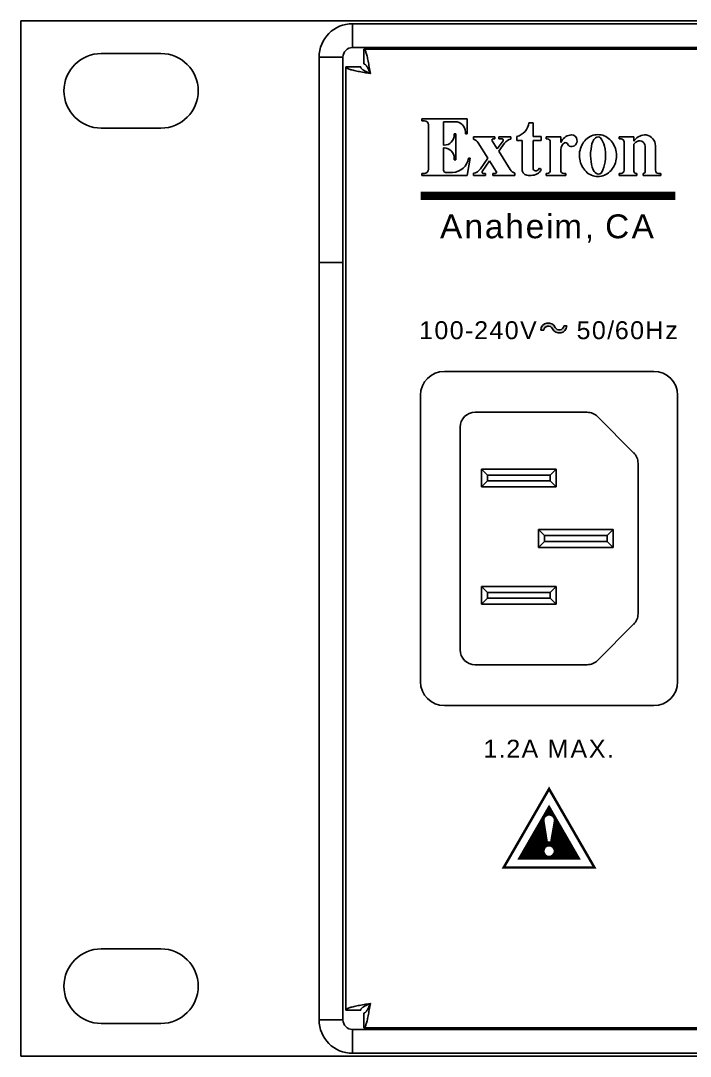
# Model space of a CAD drawing. Header units: inches. Extents: x 0.5 to 19.5, y 0.5 to 8.
# Drawn here: x 0.5 to 2.744, y 0.5 to 3.97 of the extents above; entities that cross this region are included whole.
import ezdxf

# ---------------------------------------------------------------- set-up
doc = ezdxf.new("R2010")
doc.units = ezdxf.units.IN
doc.header["$MEASUREMENT"] = 0
doc.styles.add('CAD_SALES', font='ARIAL.TTF')

# ---------------------------------------------------------------- blocks, each defined once
blk = doc.blocks.new('*X2')
at = {"color": 0, "linetype": 'Continuous', "ltscale": 5}
for p, q in [((10.851, 7.6831), (10.8991, 7.7313)), ((10.8558, 7.6915), (10.8978, 7.7335)), ((10.8606, 7.6999), (10.8965, 7.7358)), ((10.8655, 7.7082), (10.8952, 7.738)), ((10.8762, 7.703), (10.8675, 7.7117)), ((10.8787, 7.7041), (10.8688, 7.714)), ((10.8814, 7.7049), (10.8701, 7.7162)), ((10.8703, 7.7166), (10.8939, 7.7402)), ((10.8843, 7.7055), (10.8714, 7.7185)), ((10.8721, 7.7007), (10.9004, 7.729)), ((10.8875, 7.7058), (10.8727, 7.7207)), ((10.8911, 7.7058), (10.874, 7.7229)), ((10.8751, 7.725), (10.8926, 7.7425)), ((10.8952, 7.7052), (10.8753, 7.7252)), ((10.9004, 7.7036), (10.8765, 7.7274)), ((10.9304, 7.6772), (10.8778, 7.7297)), ((10.9255, 7.6855), (10.8791, 7.7319)), ((10.8792, 7.7042), (10.9017, 7.7268)), ((10.8799, 7.7333), (10.8913, 7.7447)), ((10.9207, 7.6939), (10.8804, 7.7342)), ((10.9159, 7.7023), (10.8817, 7.7364)), ((10.911, 7.7106), (10.883, 7.7386)), ((10.8839, 7.7055), (10.903, 7.7246)), ((10.9062, 7.719), (10.8843, 7.7409)), ((10.8848, 7.7417), (10.8901, 7.747)), ((10.9014, 7.7273), (10.8856, 7.7431)), ((10.8965, 7.7357), (10.8869, 7.7454)), ((10.8878, 7.7059), (10.9043, 7.7223)), ((10.8917, 7.7441), (10.8882, 7.7476)), ((10.8913, 7.7058), (10.9056, 7.7201)), ((10.8944, 7.7054), (10.9069, 7.7178)), ((10.8973, 7.7047), (10.9082, 7.7156)), ((10.8999, 7.7038), (10.9095, 7.7133)), ((10.7978, 7.5911), (10.862, 7.6553)), ((10.8027, 7.5995), (10.8615, 7.6583)), ((10.8075, 7.6078), (10.861, 7.6613)), ((10.8123, 7.6162), (10.8605, 7.6643)), ((10.8172, 7.6246), (10.86, 7.6674)), ((10.822, 7.6329), (10.8594, 7.6704)), ((10.8268, 7.6413), (10.859, 7.6735)), ((10.8317, 7.6497), (10.859, 7.677)), ((10.8674, 7.6234), (10.8351, 7.6557)), ((10.8667, 7.6277), (10.8364, 7.6579)), ((10.8365, 7.658), (10.8594, 7.6809)), ((10.866, 7.6319), (10.8377, 7.6602)), ((10.8653, 7.6362), (10.839, 7.6624)), ((10.8645, 7.6404), (10.8403, 7.6647)), ((10.8413, 7.6664), (10.8606, 7.6857)), ((10.8638, 7.6447), (10.8416, 7.6669)), ((10.8631, 7.649), (10.8429, 7.6692)), ((10.8624, 7.6532), (10.8442, 7.6714)), ((10.8616, 7.6575), (10.8455, 7.6736)), ((10.8461, 7.6748), (10.8641, 7.6928)), ((10.8609, 7.6617), (10.8468, 7.6759)), ((10.8602, 7.666), (10.8481, 7.6781)), ((10.8595, 7.6703), (10.8494, 7.6804)), ((10.859, 7.6743), (10.8507, 7.6826)), ((10.859, 7.6778), (10.852, 7.6848)), ((10.8594, 7.681), (10.8533, 7.6871)), ((10.86, 7.6839), (10.8545, 7.6893)), ((10.8609, 7.6865), (10.8558, 7.6916)), ((10.862, 7.689), (10.8571, 7.6938)), ((10.8632, 7.6913), (10.8584, 7.6961)), ((10.8646, 7.6934), (10.8597, 7.6983)), ((10.8662, 7.6954), (10.861, 7.7005)), ((10.8679, 7.6972), (10.8623, 7.7028)), ((10.8697, 7.6989), (10.8636, 7.705)), ((10.8717, 7.7004), (10.8649, 7.7073)), ((10.8739, 7.7018), (10.8662, 7.7095)), ((10.9024, 7.7027), (10.9108, 7.7111)), ((10.9046, 7.7014), (10.9121, 7.7089)), ((10.9068, 7.7), (10.9133, 7.7066)), ((10.9087, 7.6984), (10.9146, 7.7044)), ((10.9102, 7.6222), (10.9431, 7.6551)), ((10.9105, 7.6967), (10.9159, 7.7021)), ((10.911, 7.6264), (10.9418, 7.6573)), ((10.9117, 7.6307), (10.9405, 7.6595)), ((10.9122, 7.6948), (10.9172, 7.6999)), ((10.9124, 7.635), (10.9392, 7.6618)), ((10.9131, 7.6392), (10.9379, 7.664)), ((10.9137, 7.6928), (10.9185, 7.6977)), ((10.9139, 7.6435), (10.9366, 7.6663)), ((10.9146, 7.6477), (10.9353, 7.6685)), ((10.9151, 7.6906), (10.9198, 7.6954)), ((10.9153, 7.652), (10.9341, 7.6708)), ((10.916, 7.6563), (10.9328, 7.673)), ((10.9787, 7.5935), (10.916, 7.6561)), ((10.9162, 7.6883), (10.9211, 7.6932)), ((10.9738, 7.6019), (10.9165, 7.6592)), ((10.9352, 7.6688), (10.9167, 7.6873)), ((10.9168, 7.6605), (10.9315, 7.6752)), ((10.969, 7.6102), (10.917, 7.6622)), ((10.9173, 7.6858), (10.9224, 7.6909)), ((10.9175, 7.6648), (10.9302, 7.6775)), ((10.9642, 7.6186), (10.9176, 7.6652)), ((10.9181, 7.6831), (10.9237, 7.6887)), ((10.9593, 7.627), (10.9181, 7.6682)), ((10.9182, 7.6691), (10.9289, 7.6797)), ((10.94, 7.6604), (10.9183, 7.6822)), ((10.9186, 7.6801), (10.925, 7.6864)), ((10.9545, 7.6353), (10.9186, 7.6713)), ((10.9188, 7.6732), (10.9276, 7.682)), ((10.9189, 7.6768), (10.9263, 7.6842)), ((10.9448, 7.6521), (10.9189, 7.678)), ((10.9497, 7.6437), (10.9189, 7.6745)), ((10.7256, 7.4659), (10.8697, 7.61)), ((10.7292, 7.4659), (10.8702, 7.6069)), ((10.7302, 7.474), (10.8692, 7.613)), ((10.7327, 7.4659), (10.8708, 7.6039)), ((10.7351, 7.4824), (10.8687, 7.616)), ((10.7363, 7.4659), (10.8713, 7.6009)), ((10.7398, 7.4659), (10.8718, 7.5979)), ((10.7399, 7.4907), (10.8682, 7.619)), ((10.7447, 7.4991), (10.8677, 7.6221)), ((10.7495, 7.5075), (10.8672, 7.6251)), ((10.7544, 7.5158), (10.8666, 7.6281)), ((10.7592, 7.5242), (10.8661, 7.6311)), ((10.764, 7.5326), (10.8656, 7.6341)), ((10.7689, 7.5409), (10.8651, 7.6372)), ((10.7737, 7.5493), (10.8646, 7.6402)), ((10.7785, 7.5577), (10.8641, 7.6432)), ((10.7834, 7.566), (10.8636, 7.6462)), ((10.7882, 7.5744), (10.863, 7.6492)), ((10.793, 7.5827), (10.8625, 7.6523)), ((10.8699, 7.529), (10.8015, 7.5974)), ((10.8719, 7.5306), (10.8028, 7.5997)), ((10.8741, 7.5319), (10.8041, 7.6019)), ((10.8764, 7.5331), (10.8054, 7.6042)), ((10.8789, 7.5342), (10.8067, 7.6064)), ((10.8816, 7.535), (10.808, 7.6086)), ((10.8846, 7.5356), (10.8093, 7.6109)), ((10.8878, 7.5359), (10.8105, 7.6131)), ((10.8914, 7.5358), (10.8118, 7.6154)), ((10.8956, 7.5351), (10.8131, 7.6176)), ((10.9009, 7.5334), (10.8144, 7.6198)), ((10.8783, 7.5595), (10.8157, 7.6221)), ((10.8776, 7.5637), (10.817, 7.6243)), ((10.8769, 7.568), (10.8183, 7.6266)), ((10.8761, 7.5723), (10.8196, 7.6288)), ((10.8754, 7.5765), (10.8209, 7.6311)), ((10.8747, 7.5808), (10.8222, 7.6333)), ((10.874, 7.585), (10.8235, 7.6355)), ((10.8732, 7.5893), (10.8248, 7.6378)), ((10.8725, 7.5936), (10.8261, 7.64)), ((10.8718, 7.5978), (10.8274, 7.6423)), ((10.8711, 7.6021), (10.8287, 7.6445)), ((10.8703, 7.6064), (10.83, 7.6467)), ((10.8696, 7.6106), (10.8313, 7.649)), ((10.8689, 7.6149), (10.8325, 7.6512)), ((10.8682, 7.6191), (10.8338, 7.6535)), ((10.8787, 7.5341), (10.9638, 7.6192)), ((10.8835, 7.5354), (10.9651, 7.617)), ((10.8875, 7.5359), (10.9664, 7.6147)), ((10.891, 7.5358), (10.9677, 7.6125)), ((10.8942, 7.5354), (10.969, 7.6102)), ((10.8971, 7.5348), (10.9703, 7.608)), ((10.8993, 7.5583), (10.9625, 7.6214)), ((10.8997, 7.5339), (10.9716, 7.6058)), ((10.9001, 7.5625), (10.9612, 7.6237)), ((10.9008, 7.5668), (10.9599, 7.6259)), ((10.9015, 7.571), (10.9586, 7.6282)), ((10.9022, 7.5753), (10.9573, 7.6304)), ((10.9022, 7.5328), (10.9729, 7.6035)), ((10.903, 7.5796), (10.9561, 7.6327)), ((10.9037, 7.5838), (10.9548, 7.6349)), ((10.9044, 7.5881), (10.9535, 7.6371)), ((10.9045, 7.5316), (10.9742, 7.6013)), ((10.9051, 7.5924), (10.9522, 7.6394)), ((10.9059, 7.5966), (10.9509, 7.6416)), ((11.0391, 7.4659), (10.9062, 7.5987)), ((10.9066, 7.6009), (10.9496, 7.6439)), ((10.9066, 7.5301), (10.9755, 7.599)), ((11.0426, 7.4659), (10.9068, 7.6018)), ((10.9073, 7.6051), (10.9483, 7.6461)), ((11.0462, 7.4659), (10.9073, 7.6048)), ((11.0497, 7.4659), (10.9078, 7.6078)), ((10.9081, 7.6094), (10.947, 7.6483)), ((11.0511, 7.468), (10.9083, 7.6108)), ((10.9088, 7.6137), (10.9457, 7.6506)), ((11.0463, 7.4764), (10.9088, 7.6139)), ((11.0414, 7.4848), (10.9093, 7.6169)), ((10.9095, 7.6179), (10.9444, 7.6528)), ((11.0366, 7.4931), (10.9098, 7.6199)), ((11.0318, 7.5015), (10.9104, 7.6229)), ((11.0269, 7.5099), (10.9109, 7.6259)), ((11.0221, 7.5182), (10.9114, 7.629)), ((11.0173, 7.5266), (10.9119, 7.632)), ((11.0125, 7.535), (10.9124, 7.635)), ((11.0076, 7.5433), (10.9129, 7.638)), ((11.0028, 7.5517), (10.9134, 7.641)), ((10.998, 7.56), (10.914, 7.6441)), ((10.9931, 7.5684), (10.9145, 7.6471)), ((10.9883, 7.5768), (10.915, 7.6501)), ((10.9835, 7.5851), (10.9155, 7.6531)), ((10.7433, 7.4659), (10.8723, 7.5949)), ((10.7469, 7.4659), (10.8728, 7.5918)), ((10.7504, 7.4659), (10.8733, 7.5888)), ((10.7539, 7.4659), (10.8738, 7.5858)), ((10.7575, 7.4659), (10.8744, 7.5828)), ((10.761, 7.4659), (10.8749, 7.5798)), ((10.7645, 7.4659), (10.8754, 7.5767)), ((10.7681, 7.4659), (10.8759, 7.5737)), ((10.8446, 7.4659), (10.7691, 7.5414)), ((10.8482, 7.4659), (10.7704, 7.5436)), ((10.7716, 7.4659), (10.8764, 7.5707)), ((10.8517, 7.4659), (10.7717, 7.5459)), ((10.8553, 7.4659), (10.773, 7.5481)), ((10.8588, 7.4659), (10.7743, 7.5504)), ((10.7751, 7.4659), (10.8769, 7.5677)), ((10.8623, 7.4659), (10.7756, 7.5526)), ((10.8659, 7.4659), (10.7769, 7.5548)), ((10.8694, 7.4659), (10.7782, 7.5571)), ((10.7787, 7.4659), (10.8774, 7.5647)), ((10.8729, 7.4659), (10.7795, 7.5593)), ((10.8765, 7.4659), (10.7808, 7.5616)), ((10.88, 7.4659), (10.7821, 7.5638)), ((10.7822, 7.4659), (10.878, 7.5616)), ((10.8835, 7.4659), (10.7834, 7.566)), ((10.8646, 7.4884), (10.7847, 7.5683)), ((10.7857, 7.4659), (10.8785, 7.5586)), ((10.8607, 7.4958), (10.786, 7.5705)), ((10.8594, 7.5006), (10.7873, 7.5728)), ((10.859, 7.5046), (10.7885, 7.575)), ((10.7893, 7.4659), (10.8793, 7.5559)), ((10.859, 7.5081), (10.7898, 7.5773)), ((10.8594, 7.5112), (10.7911, 7.5795)), ((10.8601, 7.5141), (10.7924, 7.5817)), ((10.7928, 7.4659), (10.8828, 7.5559)), ((10.861, 7.5167), (10.7937, 7.584)), ((10.8621, 7.5192), (10.795, 7.5862)), ((10.8633, 7.5215), (10.7963, 7.5885)), ((10.7964, 7.4659), (10.8864, 7.5559)), ((10.8647, 7.5236), (10.7976, 7.5907)), ((10.8663, 7.5256), (10.7989, 7.5929)), ((10.7999, 7.4659), (10.8899, 7.5559)), ((10.868, 7.5274), (10.8002, 7.5952)), ((10.8034, 7.4659), (10.8934, 7.5559)), ((10.871, 7.53), (10.897, 7.5559)), ((10.9719, 7.4659), (10.8819, 7.5559)), ((10.9755, 7.4659), (10.8855, 7.5559)), ((10.979, 7.4659), (10.889, 7.5559)), ((10.8918, 7.4659), (10.9936, 7.5676)), ((10.9825, 7.4659), (10.8925, 7.5559)), ((10.8954, 7.4659), (10.9949, 7.5654)), ((10.9861, 7.4659), (10.8961, 7.5559)), ((10.8989, 7.4659), (10.9962, 7.5632)), ((10.9896, 7.4659), (10.899, 7.5565)), ((10.9931, 7.4659), (10.8996, 7.5595)), ((10.9967, 7.4659), (10.9001, 7.5625)), ((11.0002, 7.4659), (10.9006, 7.5655)), ((11.0037, 7.4659), (10.9011, 7.5685)), ((11.0073, 7.4659), (10.9016, 7.5716)), ((11.0108, 7.4659), (10.9021, 7.5746)), ((10.9024, 7.4659), (10.9975, 7.5609)), ((11.0144, 7.4659), (10.9026, 7.5776)), ((11.0179, 7.4659), (10.9032, 7.5806)), ((11.0214, 7.4659), (10.9037, 7.5836)), ((11.025, 7.4659), (10.9042, 7.5867)), ((11.0285, 7.4659), (10.9047, 7.5897)), ((11.032, 7.4659), (10.9052, 7.5927)), ((11.0356, 7.4659), (10.9057, 7.5957)), ((10.906, 7.4659), (10.9988, 7.5587)), ((10.9086, 7.5286), (10.9768, 7.5968)), ((10.9095, 7.4659), (11.0001, 7.5564)), ((10.9104, 7.5269), (10.9781, 7.5945)), ((10.9121, 7.525), (10.9793, 7.5923)), ((10.913, 7.4659), (11.0013, 7.5542)), ((10.9136, 7.523), (10.9806, 7.5901)), ((10.9149, 7.5208), (10.9819, 7.5878)), ((10.9162, 7.5185), (10.9832, 7.5856)), ((10.9166, 7.4942), (10.9923, 7.5699)), ((10.9166, 7.4659), (11.0026, 7.552)), ((10.9172, 7.516), (10.9845, 7.5833)), ((10.918, 7.5133), (10.9858, 7.5811)), ((10.9182, 7.4994), (10.991, 7.5721)), ((10.9186, 7.5103), (10.9871, 7.5789)), ((10.9188, 7.5035), (10.9897, 7.5744)), ((10.9189, 7.5071), (10.9884, 7.5766)), ((10.9201, 7.4659), (11.0039, 7.5497)), ((10.9236, 7.4659), (11.0052, 7.5475)), ((10.9272, 7.4659), (11.0065, 7.5452)), ((10.9307, 7.4659), (11.0078, 7.543)), ((10.9342, 7.4659), (11.0091, 7.5408)), ((10.7527, 7.4659), (10.7355, 7.4831)), ((10.7563, 7.4659), (10.7368, 7.4854)), ((10.7598, 7.4659), (10.7381, 7.4876)), ((10.7633, 7.4659), (10.7394, 7.4898)), ((10.7669, 7.4659), (10.7407, 7.4921)), ((10.7704, 7.4659), (10.742, 7.4943)), ((10.7739, 7.4659), (10.7433, 7.4966)), ((10.7775, 7.4659), (10.7445, 7.4988)), ((10.781, 7.4659), (10.7458, 7.501)), ((10.7845, 7.4659), (10.7471, 7.5033)), ((10.7881, 7.4659), (10.7484, 7.5055)), ((10.7916, 7.4659), (10.7497, 7.5078)), ((10.7951, 7.4659), (10.751, 7.51)), ((10.7987, 7.4659), (10.7523, 7.5123)), ((10.8022, 7.4659), (10.7536, 7.5145)), ((10.8058, 7.4659), (10.7549, 7.5167)), ((10.8093, 7.4659), (10.7562, 7.519)), ((10.8128, 7.4659), (10.7575, 7.5212)), ((10.8164, 7.4659), (10.7588, 7.5235)), ((10.8199, 7.4659), (10.7601, 7.5257)), ((10.8234, 7.4659), (10.7614, 7.5279)), ((10.827, 7.4659), (10.7627, 7.5302)), ((10.8305, 7.4659), (10.764, 7.5324)), ((10.834, 7.4659), (10.7653, 7.5347)), ((10.8376, 7.4659), (10.7665, 7.5369)), ((10.8411, 7.4659), (10.7678, 7.5392)), ((10.807, 7.4659), (10.8649, 7.5238)), ((10.8105, 7.4659), (10.8607, 7.5161)), ((10.814, 7.4659), (10.8594, 7.5113)), ((10.8176, 7.4659), (10.859, 7.5073)), ((10.8211, 7.4659), (10.859, 7.5038)), ((10.8246, 7.4659), (10.8594, 7.5006)), ((10.8282, 7.4659), (10.8601, 7.4978)), ((10.8317, 7.4659), (10.8609, 7.4951)), ((10.8352, 7.4659), (10.862, 7.4927)), ((10.8388, 7.4659), (10.8633, 7.4904)), ((10.8423, 7.4659), (10.8647, 7.4882)), ((10.8459, 7.4659), (10.8662, 7.4863)), ((10.8494, 7.4659), (10.868, 7.4844)), ((10.8529, 7.4659), (10.8698, 7.4828)), ((10.926, 7.4659), (10.9086, 7.4832)), ((10.9295, 7.4659), (10.9104, 7.485)), ((10.933, 7.4659), (10.9121, 7.4868)), ((10.9366, 7.4659), (10.9136, 7.4888)), ((10.9401, 7.4659), (10.915, 7.491)), ((10.9436, 7.4659), (10.9162, 7.4933)), ((10.9684, 7.4659), (10.9165, 7.5178)), ((10.9472, 7.4659), (10.9172, 7.4958)), ((10.9507, 7.4659), (10.918, 7.4986)), ((10.9649, 7.4659), (10.9182, 7.5125)), ((10.9542, 7.4659), (10.9186, 7.5015)), ((10.9613, 7.4659), (10.9188, 7.5084)), ((10.9578, 7.4659), (10.9189, 7.5047)), ((10.9378, 7.4659), (11.0104, 7.5385)), ((10.9413, 7.4659), (11.0117, 7.5363)), ((10.9448, 7.4659), (11.013, 7.534)), ((10.9484, 7.4659), (11.0143, 7.5318)), ((10.9519, 7.4659), (11.0156, 7.5295)), ((10.9555, 7.4659), (11.0169, 7.5273)), ((10.959, 7.4659), (11.0182, 7.5251)), ((10.9625, 7.4659), (11.0195, 7.5228)), ((10.9661, 7.4659), (11.0208, 7.5206)), ((10.9696, 7.4659), (11.0221, 7.5183)), ((10.9731, 7.4659), (11.0233, 7.5161)), ((10.9767, 7.4659), (11.0246, 7.5139)), ((10.9802, 7.4659), (11.0259, 7.5116)), ((10.9837, 7.4659), (11.0272, 7.5094)), ((10.9873, 7.4659), (11.0285, 7.5071)), ((10.9908, 7.4659), (11.0298, 7.5049)), ((10.9943, 7.4659), (11.0311, 7.5026)), ((10.9979, 7.4659), (11.0324, 7.5004)), ((11.0014, 7.4659), (11.0337, 7.4982)), ((11.005, 7.4659), (11.035, 7.4959)), ((11.0085, 7.4659), (11.0363, 7.4937)), ((11.012, 7.4659), (11.0376, 7.4914)), ((11.0156, 7.4659), (11.0389, 7.4892)), ((11.0191, 7.4659), (11.0402, 7.487)), ((11.0226, 7.4659), (11.0415, 7.4847)), ((10.728, 7.4659), (10.7264, 7.4674)), ((10.7315, 7.4659), (10.7277, 7.4697)), ((10.735, 7.4659), (10.729, 7.4719)), ((10.7386, 7.4659), (10.7303, 7.4741)), ((10.7421, 7.4659), (10.7316, 7.4764)), ((10.7457, 7.4659), (10.7329, 7.4786)), ((10.7492, 7.4659), (10.7342, 7.4809)), ((10.8565, 7.4659), (10.8718, 7.4812)), ((10.86, 7.4659), (10.874, 7.4799)), ((10.8635, 7.4659), (10.8763, 7.4787)), ((10.8671, 7.4659), (10.8788, 7.4776)), ((10.8706, 7.4659), (10.8815, 7.4768)), ((10.8871, 7.4659), (10.8714, 7.4815)), ((10.8741, 7.4659), (10.8845, 7.4762)), ((10.8777, 7.4659), (10.8877, 7.4759)), ((10.8906, 7.4659), (10.8789, 7.4776)), ((10.8812, 7.4659), (10.8913, 7.476)), ((10.8941, 7.4659), (10.8837, 7.4763)), ((10.8847, 7.4659), (10.8955, 7.4766)), ((10.8977, 7.4659), (10.8877, 7.4759)), ((10.8883, 7.4659), (10.9007, 7.4783)), ((10.9012, 7.4659), (10.8911, 7.476)), ((10.9048, 7.4659), (10.8943, 7.4764)), ((10.9083, 7.4659), (10.8971, 7.477)), ((10.9118, 7.4659), (10.8998, 7.4779)), ((10.9154, 7.4659), (10.9022, 7.479)), ((10.9189, 7.4659), (10.9045, 7.4803)), ((10.9224, 7.4659), (10.9066, 7.4817)), ((11.0262, 7.4659), (11.0428, 7.4825)), ((11.0297, 7.4659), (11.0441, 7.4802)), ((11.0332, 7.4659), (11.0453, 7.478)), ((11.0368, 7.4659), (11.0466, 7.4758)), ((11.0403, 7.4659), (11.0479, 7.4735)), ((11.0438, 7.4659), (11.0492, 7.4713)), ((11.0474, 7.4659), (11.0505, 7.469)), ((11.0509, 7.4659), (11.0518, 7.4668))]:
    blk.add_line(p, q, dxfattribs=at)
blk = doc.blocks.new('CMARK')
at = {"linetype": 'Continuous', "ltscale": 5}
for p, q in [((0.24, 0.14), (0.2204, 0.255)), ((0.26, 0.14), (0.2796, 0.255)), ((0.24, 0.14), (0.26, 0.14))]:
    blk.add_line(p, q, dxfattribs=at)
at = {"linetype": 'Continuous', "ltscale": 5, "const_width": 0.014}
for points in [[(0.1299, 0.225), (0, 0), (0.5, 0), (0.25, 0.433)], [(0.1732, 0.2), (0.0866, 0.05), (0.4134, 0.05), (0.25, 0.333)]]:
    blk.add_lwpolyline(points, close=True, dxfattribs=at)
at = {"linetype": 'Continuous', "ltscale": 5}
blk.add_circle((0.25, 0.09), 0.03, dxfattribs=at)
blk.add_arc((0.25, 0.26), 0.03, 350.3372, 189.6628, dxfattribs=at)
blk.add_blockref('*X2', (-10.6389, -7.4159), dxfattribs=at)
blk = doc.blocks.new('EXTRON_AC')
blk.add_hatch(color=256).paths.add_polyline_path([(0.0127, 0.006, 0.770452), (-0.0522, -0.0061), (-0.0383, -0.0071, -0.770452), (0, 0, 0.770452), (0.0649, 0.0121), (0.0509, 0.0126, -0.760308)])
for p, q in [((0.0649, 0.0121), (0.0509, 0.0126)), ((-0.0383, -0.0071), (-0.0522, -0.0061))]:
    blk.add_line(p, q)
for centre, radius, start, end in [((-0.0182, -0.0086), 0.0341, 25.3474, 175.7975), ((-0.0182, -0.0086), 0.0201, 25.3474, 175.7975), ((0.0308, 0.0146), 0.0341, 205.3474, 355.7975), ((0.0308, 0.0146), 0.0201, 205.3474, 355.7975)]:
    blk.add_arc(centre, radius, start, end)
blk = doc.blocks.new('EXTRON')
for p, q in [((0.0039, 0.2585), (0.1552, 0.2585)), ((0.0039, 0.2585), (0.0039, 0.2517)), ((0.0039, 0.2517), (0.0121, 0.2517)), ((0.0765, 0.1699), (0.0765, 0.2483)), ((0.0765, 0.2483), (0.1158, 0.2483)), ((0.1552, 0.2585), (0.1552, 0.2076)), ((0.3626, 0.2449), (0.3769, 0.2449)), ((0.3769, 0.2449), (0.3769, 0.1988)), ((0.0256, 0.2381), (0.0256, 0.0889)), ((0.1497, 0.2144), (0.1497, 0.2076)), ((0.1124, 0.2078), (0.1179, 0.2078)), ((0.1124, 0.2038), (0.1124, 0.2078)), ((0.1179, 0.1203), (0.1179, 0.2078)), ((0.1552, 0.2076), (0.1497, 0.2076)), ((0.1768, 0.1974), (0.2481, 0.1974)), ((0.1768, 0.1896), (0.1768, 0.1974)), ((0.225, 0.1265), (0.1925, 0.178)), ((0.2566, 0.1571), (0.2393, 0.1844)), ((0.2481, 0.1906), (0.2428, 0.1906)), ((0.2481, 0.1974), (0.2481, 0.1906)), ((0.2759, 0.1842), (0.2566, 0.1571)), ((0.2613, 0.1495), (0.2811, 0.1767)), ((0.2616, 0.1974), (0.3023, 0.1974)), ((0.2616, 0.1974), (0.2616, 0.1906)), ((0.2616, 0.1906), (0.2726, 0.1906)), ((0.3023, 0.1974), (0.3023, 0.1901)), ((0.322, 0.1852), (0.322, 0.1986)), ((0.3396, 0.1852), (0.322, 0.1852)), ((0.3396, 0.1852), (0.3396, 0.0889)), ((0.3769, 0.1988), (0.4034, 0.1988)), ((0.3769, 0.1852), (0.3769, 0.0924)), ((0.4034, 0.1852), (0.3769, 0.1852)), ((0.4034, 0.1988), (0.4034, 0.1852)), ((0.4208, 0.1906), (0.4208, 0.1974)), ((0.4208, 0.1974), (0.4343, 0.1974)), ((0.4208, 0.1906), (0.4242, 0.1906)), ((0.4343, 0.1974), (0.4692, 0.1974)), ((0.4343, 0.0855), (0.4343, 0.1805)), ((0.4692, 0.1787), (0.4692, 0.1974)), ((0.4692, 0.1787), (0.4725, 0.1843)), ((0.5063, 0.2042), (0.5065, 0.2042)), ((0.5236, 0.1882), (0.5238, 0.1827)), ((0.6653, 0.1974), (0.7145, 0.1974)), ((0.6653, 0.1974), (0.6653, 0.1906)), ((0.6653, 0.1906), (0.6714, 0.1906)), ((0.6816, 0.0855), (0.6816, 0.1805)), ((0.7145, 0.1974), (0.7145, 0.1829)), ((0.7145, 0.1829), (0.7167, 0.1863)), ((0.7145, 0.1727), (0.7207, 0.1795)), ((0.0765, 0.1699), (0.0785, 0.1699)), ((0.0765, 0.1603), (0.0765, 0.0855)), ((0.0765, 0.1603), (0.0785, 0.1603)), ((0.3002, 0.088), (0.2613, 0.1495)), ((0.4692, 0.1556), (0.4692, 0.0855)), ((0.7145, 0.1727), (0.7145, 0.0821)), ((0.7523, 0.0807), (0.7523, 0.1659)), ((0.7868, 0.1676), (0.7868, 0.0855)), ((0.1124, 0.1264), (0.1124, 0.1203)), ((0.1124, 0.1203), (0.1179, 0.1203)), ((0.1556, 0.0685), (0.1654, 0.1262)), ((0.1654, 0.1262), (0.1599, 0.1262)), ((0.1998, 0.09), (0.225, 0.1265)), ((0.2063, 0.0817), (0.2308, 0.1173)), ((0.2308, 0.1173), (0.2534, 0.0816)), ((0.0039, 0.0753), (0.0121, 0.0753)), ((0.0039, 0.0685), (0.0039, 0.0753)), ((0.0832, 0.0787), (0.106, 0.0787)), ((0.1768, 0.0757), (0.1768, 0.0685)), ((0.2096, 0.0753), (0.2175, 0.0753)), ((0.2175, 0.0753), (0.2175, 0.0685)), ((0.2413, 0.0753), (0.25, 0.0753)), ((0.2413, 0.0753), (0.2413, 0.0685)), ((0.3159, 0.0685), (0.3159, 0.0763)), ((0.398, 0.0923), (0.3921, 0.0863)), ((0.398, 0.0923), (0.4048, 0.0875)), ((0.4208, 0.0753), (0.4242, 0.0753)), ((0.4208, 0.0753), (0.4208, 0.0685)), ((0.4793, 0.0753), (0.4868, 0.0753)), ((0.4868, 0.0685), (0.4868, 0.0753)), ((0.6714, 0.0753), (0.6653, 0.0753)), ((0.6653, 0.0753), (0.6653, 0.0685)), ((0.724, 0.0753), (0.7212, 0.0753)), ((0.724, 0.0685), (0.724, 0.0753)), ((0.7455, 0.0685), (0.7455, 0.0753)), ((0.7455, 0.0753), (0.7469, 0.0753)), ((0.7969, 0.0753), (0.8044, 0.0753)), ((0.8044, 0.0753), (0.8044, 0.0685)), ((0.0039, 0.0685), (0.1556, 0.0685)), ((0.1768, 0.0685), (0.2175, 0.0685)), ((0.2413, 0.0685), (0.3159, 0.0685)), ((0.3602, 0.0685), (0.3703, 0.0685)), ((0.4208, 0.0685), (0.4692, 0.0685)), ((0.4692, 0.0685), (0.4868, 0.0685)), ((0.6653, 0.0685), (0.724, 0.0685)), ((0.7455, 0.0685), (0.8044, 0.0685))]:
    blk.add_line(p, q)
for points in [[(0.594, 0.0647, 0.197602), (0.6339, 0.0811, 0.171473), (0.6552, 0.1227, 0.156051), (0.6478, 0.17, 0.171473), (0.6153, 0.2009, 0.197602), (0.5727, 0.2009, 0.186415), (0.5402, 0.17, 0.160135), (0.5328, 0.1227, 0.160135), (0.5541, 0.0811, 0.186415), (0.594, 0.0647, 0.197602)], [(0.5943, 0.0721, 0.390611), (0.6102, 0.0868, 0.108255), (0.6188, 0.1241, 0.069616), (0.6158, 0.1666, 0.108255), (0.6028, 0.1942, 0.390611), (0.5858, 0.1942, 0.195556), (0.5727, 0.1666, 0.077461), (0.5698, 0.1241, 0.077461), (0.5783, 0.0868, 0.195556), (0.5943, 0.0721, 0.390611)]]:
    blk.add_lwpolyline(points, format="xyb", close=True)
for centre, radius, start, end in [((0.0121, 0.2381), 0.0136, 0.0051, 89.9944), ((0.1158, 0.2144), 0.0339, 0.0012, 89.9995), ((0.3087, 0.2512), 0.0543, 284.1762, 353.2875), ((0.0785, 0.2038), 0.0339, 269.9976, 0.0018), ((0.1696, 0.1635), 0.0271, 32.2696, 74.4409), ((0.2428, 0.1866), 0.00407, 90.0023, 212.2761), ((0.2726, 0.1866), 0.00407, 324.4637, 89.9994), ((0.3085, 0.1567), 0.0339, 100.5443, 143.9226), ((0.4242, 0.1805), 0.0102, 0.007, 89.9944), ((0.495, 0.155), 0.0258, 120.284, 178.7168), ((0.5084, 0.162), 0.0423, 93.5303, 148.0533), ((0.4855, 0.171), 0.00726, 33.7501, 118.654), ((0.5128, 0.1839), 0.023, 202.6207, 230.3191), ((0.5046, 0.1843), 0.0193, 250.1612, 355.2609), ((0.5059, 0.1864), 0.0178, 5.9029, 89.6277), ((0.6714, 0.1805), 0.0102, 0.007, 89.9944), ((0.7544, 0.1554), 0.0488, 88.2002, 140.6756), ((0.7332, 0.1651), 0.0191, 2.3934, 131.1376), ((0.7491, 0.1672), 0.0376, 0.6095, 79.6262), ((0.0785, 0.1264), 0.0339, 0.0012, 89.9995), ((0.106, 0.133), 0.0543, 270.0004, 352.8187), ((0.0121, 0.0889), 0.0136, 269.9989, 359.9979), ((0.0832, 0.0855), 0.00678, 180.0042, 269.9947), ((0.1719, 0.1092), 0.0339, 278.4312, 325.3758), ((0.2096, 0.0794), 0.00407, 145.3688, 270.0092), ((0.25, 0.0794), 0.00407, 269.998, 32.2726), ((0.3232, 0.1025), 0.0271, 212.276, 254.4394), ((0.36, 0.0889), 0.0203, 180.0003, 270.5389), ((0.3703, 0.1092), 0.0407, 269.9982, 327.7715), ((0.3858, 0.0924), 0.00882, 180.0013, 315.9374), ((0.4242, 0.0855), 0.0102, 269.9959, 0.0027), ((0.4793, 0.0855), 0.0102, 179.9985, 270.0029), ((0.6714, 0.0855), 0.0102, 269.9959, 0.0027), ((0.7212, 0.0821), 0.00678, 179.9933, 270.0067), ((0.7469, 0.0807), 0.00543, 269.992, 0), ((0.7969, 0.0855), 0.0102, 179.9997, 270.0031)]:
    blk.add_arc(centre, radius, start, end)
blk = doc.blocks.new('POWER')
for p, q in [((0.1274, 0.423), (-0.2481, 0.423)), ((0.2835, 0.2876), (0.1628, 0.4083)), ((-0.2981, 0.373), (-0.2981, -0.373)), ((0.2981, -0.2523), (0.2981, 0.2523)), ((-0.2266, 0.2323), (-0.2266, 0.1728)), ((0.0238, 0.2323), (-0.2266, 0.2323)), ((-0.2266, 0.2323), (-0.2066, 0.2123)), ((-0.2066, 0.2123), (-0.2066, 0.1928)), ((0.0038, 0.2123), (-0.2066, 0.2123)), ((0.0038, 0.2123), (0.0238, 0.2323)), ((0.0038, 0.1928), (0.0038, 0.2123)), ((0.0238, 0.1728), (0.0238, 0.2323)), ((-0.2266, 0.1728), (-0.2066, 0.1928)), ((-0.2066, 0.1928), (0.0038, 0.1928)), ((0.0238, 0.1728), (0.0038, 0.1928)), ((-0.2266, 0.1728), (0.0238, 0.1728)), ((-0.0358, 0.0298), (-0.0358, -0.0298)), ((0.2146, 0.0298), (-0.0358, 0.0298)), ((-0.0358, 0.0298), (-0.0158, 0.0098)), ((-0.0158, 0.0098), (-0.0158, -0.0098)), ((0.1946, 0.0098), (-0.0158, 0.0098)), ((0.1946, 0.0098), (0.2146, 0.0298)), ((0.1946, -0.0098), (0.1946, 0.0098)), ((0.2146, -0.0298), (0.2146, 0.0298)), ((-0.0358, -0.0298), (-0.0158, -0.0098)), ((-0.0358, -0.0298), (0.2146, -0.0298)), ((-0.0158, -0.0098), (0.1946, -0.0098)), ((0.2146, -0.0298), (0.1946, -0.0098)), ((0.0238, -0.1608), (-0.2266, -0.1608)), ((-0.2266, -0.1608), (-0.2266, -0.2204)), ((-0.2266, -0.1608), (-0.2066, -0.1808)), ((0.0038, -0.1808), (0.0238, -0.1608)), ((0.0238, -0.2204), (0.0238, -0.1608)), ((-0.2266, -0.2204), (-0.2066, -0.2004)), ((0.0038, -0.1808), (-0.2066, -0.1808)), ((-0.2066, -0.1808), (-0.2066, -0.2004)), ((-0.2066, -0.2004), (0.0038, -0.2004)), ((0.0038, -0.2004), (0.0038, -0.1808)), ((0.0238, -0.2204), (0.0038, -0.2004)), ((-0.2266, -0.2204), (0.0238, -0.2204)), ((0.1628, -0.4083), (0.2835, -0.2876)), ((-0.2481, -0.423), (0.1274, -0.423))]:
    blk.add_line(p, q)
for centre, start, end in [((-0.2481, 0.373), 90, 180), ((0.1274, 0.373), 44.9994, 89.9993), ((0.2481, 0.2523), 359.9987, 44.9987), ((0.2481, -0.2523), 315.0013, 0.0013), ((-0.2481, -0.373), 180, 270), ((0.1274, -0.373), 270.0007, 315.0006)]:
    blk.add_arc(centre, 0.05, start, end)

msp = doc.modelspace()

# ---------------------------------------------------------------- linework, layer by layer
for p, q in [((0.5, 0.5), (0.5, 3.97)), ((0.5, 3.97), (19.5, 3.97)), ((1.612, 3.96), (1.612, 3.88)), ((18.388, 3.96), (1.612, 3.96)), ((0.77, 3.86), (0.97, 3.86)), ((1.612, 3.88), (18.388, 3.88)), ((1.65, 3.875), (1.65, 3.825)), ((1.65, 3.875), (18.35, 3.875)), ((1.58, 3.848), (1.5, 3.848)), ((1.5, 3.16), (1.5, 3.848)), ((1.58, 3.848), (1.58, 3.16)), ((1.59, 3.815), (1.64, 3.815)), ((1.59, 3.815), (1.59, 0.655)), ((0.97, 3.61), (0.77, 3.61)), ((1.5, 0.622), (1.5, 3.16)), ((1.58, 3.16), (1.5, 3.16)), ((1.58, 3.16), (1.5, 3.16)), ((1.58, 3.16), (1.58, 0.622)), ((1.92, 2.795), (2.622, 2.795)), ((1.84, 1.755), (1.84, 2.715)), ((2.702, 2.715), (2.702, 1.755)), ((2.622, 1.675), (1.92, 1.675)), ((0.77, 0.86), (0.97, 0.86)), ((1.64, 0.655), (1.59, 0.655)), ((1.65, 0.645), (1.65, 0.595)), ((0.97, 0.61), (0.77, 0.61)), ((1.58, 0.622), (1.5, 0.622)), ((1.612, 0.59), (1.612, 0.51)), ((18.388, 0.59), (1.612, 0.59)), ((18.35, 0.595), (1.65, 0.595)), ((19.5, 0.5), (0.5, 0.5)), ((1.612, 0.51), (18.388, 0.51))]:
    msp.add_line(p, q)
at = {"flags": 128}
for points in [[(1.65, 3.875), (1.6509, 3.8748), (1.6518, 3.8743), (1.6527, 3.8734), (1.6537, 3.8722), (1.6546, 3.8707), (1.6555, 3.8688), (1.6564, 3.8665), (1.6573, 3.864), (1.6582, 3.8612), (1.6592, 3.8581), (1.6601, 3.8547), (1.661, 3.851), (1.6619, 3.8471), (1.6628, 3.8429), (1.6637, 3.8386), (1.6647, 3.834), (1.6656, 3.8293), (1.6665, 3.8244), (1.6674, 3.8194), (1.6683, 3.8142), (1.6692, 3.809), (1.6702, 3.8037), (1.6711, 3.7984), (1.672, 3.793)], [(1.672, 3.793), (1.6711, 3.7951), (1.6702, 3.7972), (1.6692, 3.7992), (1.6683, 3.8013), (1.6674, 3.8033), (1.6665, 3.8052), (1.6656, 3.8071), (1.6647, 3.809), (1.6638, 3.8108), (1.6628, 3.8125), (1.6619, 3.8141), (1.661, 3.8156), (1.6601, 3.8171), (1.6592, 3.8184), (1.6583, 3.8196), (1.6573, 3.8207), (1.6564, 3.8217), (1.6555, 3.8226), (1.6546, 3.8233), (1.6537, 3.8239), (1.6528, 3.8244), (1.6518, 3.8247), (1.6509, 3.8249), (1.65, 3.825)], [(1.672, 3.793), (1.6666, 3.7939), (1.6613, 3.7948), (1.656, 3.7957), (1.6508, 3.7967), (1.6457, 3.7976), (1.6406, 3.7985), (1.6357, 3.7994), (1.631, 3.8003), (1.6264, 3.8012), (1.6221, 3.8022), (1.6179, 3.8031), (1.614, 3.804), (1.6103, 3.8049), (1.6069, 3.8058), (1.6038, 3.8067), (1.601, 3.8077), (1.5985, 3.8086), (1.5962, 3.8095), (1.5943, 3.8104), (1.5928, 3.8113), (1.5916, 3.8122), (1.5907, 3.8132), (1.5902, 3.8141), (1.59, 3.815)], [(1.64, 3.815), (1.6401, 3.8141), (1.6403, 3.8132), (1.6406, 3.8123), (1.6411, 3.8113), (1.6417, 3.8104), (1.6424, 3.8095), (1.6433, 3.8086), (1.6443, 3.8077), (1.6454, 3.8068), (1.6466, 3.8058), (1.6479, 3.8049), (1.6494, 3.804), (1.6509, 3.8031), (1.6525, 3.8022), (1.6542, 3.8013), (1.656, 3.8003), (1.6578, 3.7994), (1.6597, 3.7985), (1.6617, 3.7976), (1.6637, 3.7967), (1.6658, 3.7958), (1.6678, 3.7948), (1.6699, 3.7939), (1.672, 3.793)], [(1.59, 0.655), (1.5902, 0.6559), (1.5907, 0.6568), (1.5916, 0.6577), (1.5928, 0.6587), (1.5943, 0.6596), (1.5962, 0.6605), (1.5985, 0.6614), (1.601, 0.6623), (1.6038, 0.6632), (1.6069, 0.6642), (1.6103, 0.6651), (1.614, 0.666), (1.6179, 0.6669), (1.6221, 0.6678), (1.6264, 0.6687), (1.631, 0.6697), (1.6357, 0.6706), (1.6406, 0.6715), (1.6456, 0.6724), (1.6508, 0.6733), (1.656, 0.6742), (1.6613, 0.6752), (1.6666, 0.6761), (1.672, 0.677)], [(1.672, 0.677), (1.6699, 0.6761), (1.6678, 0.6752), (1.6658, 0.6743), (1.6637, 0.6733), (1.6617, 0.6724), (1.6598, 0.6715), (1.6579, 0.6706), (1.656, 0.6697), (1.6542, 0.6688), (1.6525, 0.6678), (1.6509, 0.6669), (1.6494, 0.666), (1.6479, 0.6651), (1.6466, 0.6642), (1.6454, 0.6633), (1.6443, 0.6623), (1.6433, 0.6614), (1.6424, 0.6605), (1.6417, 0.6596), (1.6411, 0.6587), (1.6406, 0.6578), (1.6403, 0.6568), (1.6401, 0.6559), (1.64, 0.655)], [(1.672, 0.677), (1.6711, 0.6716), (1.6702, 0.6663), (1.6692, 0.661), (1.6683, 0.6558), (1.6674, 0.6507), (1.6665, 0.6456), (1.6656, 0.6407), (1.6647, 0.636), (1.6637, 0.6314), (1.6628, 0.6271), (1.6619, 0.6229), (1.661, 0.619), (1.6601, 0.6153), (1.6592, 0.6119), (1.6582, 0.6088), (1.6573, 0.606), (1.6564, 0.6035), (1.6555, 0.6012), (1.6546, 0.5993), (1.6537, 0.5978), (1.6527, 0.5966), (1.6518, 0.5957), (1.6509, 0.5952), (1.65, 0.595)], [(1.65, 0.645), (1.6509, 0.6451), (1.6518, 0.6453), (1.6527, 0.6456), (1.6537, 0.6461), (1.6546, 0.6467), (1.6555, 0.6474), (1.6564, 0.6483), (1.6573, 0.6493), (1.6582, 0.6504), (1.6592, 0.6516), (1.6601, 0.6529), (1.661, 0.6544), (1.6619, 0.6559), (1.6628, 0.6575), (1.6637, 0.6592), (1.6647, 0.661), (1.6656, 0.6628), (1.6665, 0.6647), (1.6674, 0.6667), (1.6683, 0.6687), (1.6692, 0.6708), (1.6702, 0.6728), (1.6711, 0.6749), (1.672, 0.677)]]:
    msp.add_lwpolyline(points, dxfattribs=at)
at = {"const_width": 0.028}
msp.add_lwpolyline([(1.8408, 3.3832), (2.6943, 3.3832)], dxfattribs=at)
at = {"extrusion": (0, 0, -1)}
for centre, start, end in [((-1.612, 3.848), 0, 90), ((-1.612, 0.622), 270, 0)]:
    msp.add_arc(centre, 0.112, start, end, dxfattribs=at)
for centre, radius, start, end in [((0.77, 3.735), 0.125, 90, 270), ((0.97, 3.735), 0.125, 270, 90), ((1.612, 3.848), 0.032, 90, 180), ((1.92, 2.715), 0.08, 90, 180), ((2.622, 2.715), 0.08, 0, 90), ((1.92, 1.755), 0.08, 180, 270), ((2.622, 1.755), 0.08, 270, 0), ((0.77, 0.735), 0.125, 90, 270), ((0.97, 0.735), 0.125, 270, 90), ((1.612, 0.622), 0.032, 180, 270)]:
    msp.add_arc(centre, radius, start, end)

# ---------------------------------------------------------------- block references
for name, p in [('EXTRON', (1.8408, 3.3832)), ('POWER', (2.271, 2.235))]:
    msp.add_blockref(name, p)
for name, p, xscale, yscale, zscale in [('EXTRON_AC', (2.2821, 2.938), 0.75, 0.75, 0.75), ('CMARK', (2.1191, 1.1328), 0.6075000000000017, 0.6075000000000017, 0.6075)]:
    msp.add_blockref(name, p, dxfattribs=dict(xscale=xscale, yscale=yscale, zscale=zscale))

# ---------------------------------------------------------------- texts
at = {"attachment_point": 8, "style": 'CAD_SALES'}
for s, width, heights, insert, char_height in [('{\\T1.1;Anaheim, }{\\T1.1;CA}', 0.821216, [0.0751], (2.2676, 3.2262), 0.08), ('{\\T1.1;100-240V     50/60Hz}', 0.886116, [0], (2.271, 2.9021), 0.06), ('{\\T1.1;1.2A MAX.}', 0.843208, [0], (2.271, 1.5006), 0.06)]:
    msp.add_mtext_dynamic_manual_height_columns(s, width=width, gutter_width=0.4, heights=heights, dxfattribs=dict(at, insert=insert, char_height=char_height))

doc.saveas('drawing.dxf')
